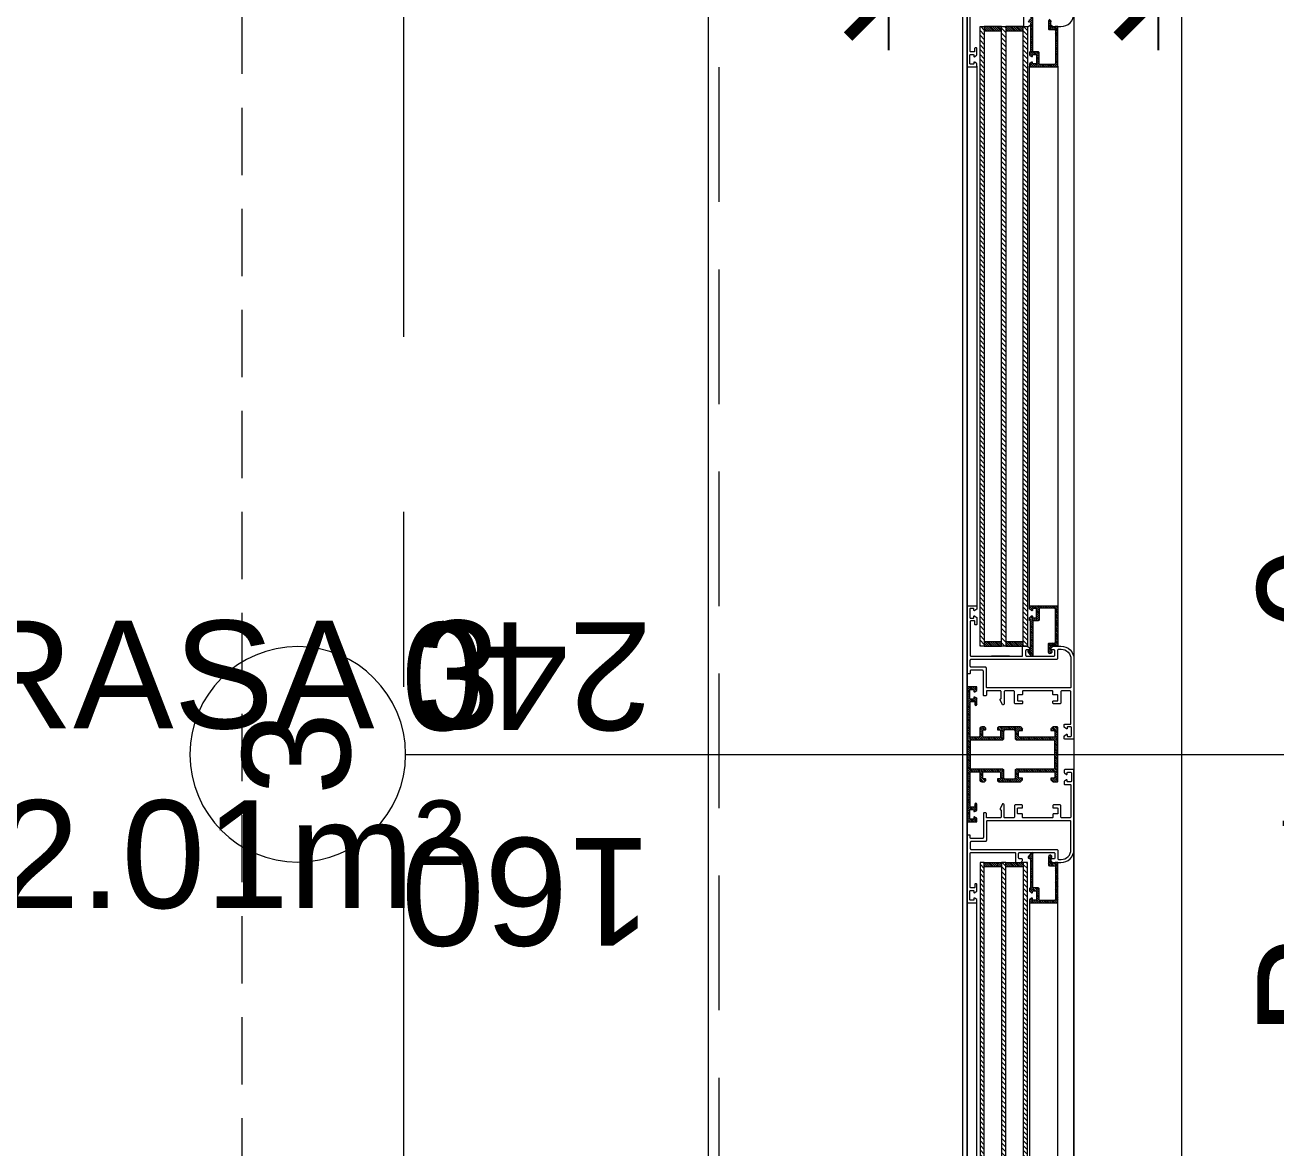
# Model space of a CAD drawing. Header units: centimetres. Extents: x 99002 to 104403, y -55119 to -48358.
# Drawn here: x 99824.2 to 99940.3, y -50868.9 to -50764.7 of the extents above; entities that cross this region are included whole.
import ezdxf

# ---------------------------------------------------------------- set-up
doc = ezdxf.new("R2010")
doc.units = ezdxf.units.CM
doc.header["$LTSCALE"] = 50
doc.header["$MEASUREMENT"] = 0
doc.linetypes.add('AXES', pattern=[2, 1.25, -0.25, 0.25, -0.25])
doc.linetypes.add('CACHE', pattern=[0.375, 0.25, -0.125])
doc.layers.get('0').update_dxf_attribs({"color": 8})
doc.layers.add('AXES', color=10, linetype='AXES')
doc.layers.add('COTE 50ème', color=1, linetype='Continuous')
for name, color, linetype, lineweight in [('BETON CACHE', 4, 'CACHE', 5), ('MACONNERIE COUPE', 7, 'Continuous', 30), ('WINDOWS', 21, 'Continuous', 5)]:
    doc.layers.add(name, color=color, linetype=linetype, lineweight=lineweight)
doc.layers.add('DEMOL', color=7, linetype='Continuous', lineweight=60, true_color=0xb38600)
doc.styles.add('GENERATED_STYLE_1', font='arial.ttf')
doc.styles.add('RS_TEXT_1.50', font='arial.ttf', dxfattribs={"height": 12.5})
doc.styles.add('RS_TXT_50', font='arial.ttf', dxfattribs={"height": 12.5})
doc.dimstyles.new('RS_50CM_LINEAIRE', dxfattribs={"dimscale": 5, "dimtxt": 12.5, "dimasz": 1.5, "dimexe": 1, "dimexo": 2.5, "dimgap": 1, "dimtad": 1, "dimdec": 1, "dimrnd": 0.5, "dimdsep": 46, "dimtxsty": 'RS_TXT_50', "dimblk1": 'ARCHTICK', "dimblk2": 'ARCHTICK', "dimsah": 1, "dimcen": 2.5, "dimdle": 1, "dimclrt": 4, "dimadec": 0, "dimazin": 2, "dimtfac": 1, "dimtdec": 1, "dimtix": 1, "dimtmove": 2, "dimatfit": 3, "dimfxl": 1, "dimtolj": 1, "dimtzin": 0, "dimarcsym": 0})
pattern_1 = [(135, (-46708.70849, -43842.58123), (-0.08838834765, -0.08838834765), [])]
pattern_2 = [(135, (-46708.9128, -43842.58123), (-0.2209708691, -0.2209708691), [])]

# ---------------------------------------------------------------- blocks, each defined once
blk = doc.blocks.new('DRITARE POS 3')
at = {"layer": 'WINDOWS'}
h = blk.add_hatch(dxfattribs=at)
h.set_pattern_fill('ANSI31', color=140, scale=2.5, angle=450)
h.set_pattern_definition(pattern_2)
h.paths.add_polyline_path([(-8.71, -70.07), (-8.71, -12.58), (-8.31, -12.58), (-8.31, -70.07)])
h.paths.add_polyline_path([(-6.71, -70.07), (-6.71, -12.58), (-6.31, -12.58), (-6.31, -70.07)])
h.paths.add_polyline_path([(-4.71, -70.07), (-4.71, -12.58), (-4.31, -12.58), (-4.31, -70.07)])
at = {"layer": 'WINDOWS', "transparency": 33554559}
h = blk.add_hatch(dxfattribs=at)
h.set_pattern_fill('ANSI31', color=140, angle=450)
h.set_pattern_definition([(135, (-46708.90849, -43825.58123), (-0.08838834765, -0.08838834765), [])])
h.paths.add_polyline_path([(-6.71, -12.58), (-8.31, -12.58), (-8.31, -12.98), (-6.71, -12.98)])
h.paths.add_polyline_path([(-4.71, -12.58), (-6.31, -12.58), (-6.31, -12.98), (-4.71, -12.98)])
h.paths.add_polyline_path([(-6.71, -69.67), (-8.31, -69.67), (-8.31, -70.07), (-6.71, -70.07)])
h.paths.add_polyline_path([(-4.71, -69.67), (-6.31, -69.67), (-6.31, -70.07), (-4.71, -70.07)])
h = blk.add_hatch(dxfattribs=at)
h.set_pattern_fill('ANSI31', color=256, angle=450)
h.set_pattern_definition([(135, (-46708.71279, -43842.46996), (-0.08838834765, -0.08838834765), [])])
h.paths.add_polyline_path([(-1.74, -12.58), (-1.74, -12.64), (-2.09, -12.64, -0.414214), (-2.15, -12.58), (-2.15, -12.21, -0.247394), (-2.13, -12.16, 1.657435), (-2.37, -12.03), (-2.37, -12.77, 0.414214), (-2.28, -12.86), (-1.81, -12.86, -0.414214), (-1.72, -12.95), (-1.72, -16, -0.414214), (-1.81, -16.09), (-3.16, -16.09, -0.414214), (-3.22, -16.03), (-3.22, -15.03, 0.414214), (-3.31, -14.93), (-3.76, -14.93, -0.414214), (-3.82, -14.88), (-3.82, -11.74, 0.737396), (-3.99, -11.69), (-4.23, -12.04, 0.603122), (-4.15, -12.19), (-4.08, -12.19, -0.414214), (-4.02, -12.25), (-4.02, -14.93), (-4.06, -14.93, 0.414214), (-4.12, -14.99), (-4.12, -15.19, 0.250765), (-4.09, -15.24), (-3.92, -15.37, 0.599022), (-3.84, -15.33), (-3.84, -15.25, -0.414214), (-3.78, -15.19), (-3.52, -15.19, -0.414214), (-3.46, -15.25), (-3.46, -16, -0.414214), (-3.52, -16.05), (-3.78, -16.05, -0.414214), (-3.84, -16), (-3.84, -15.92, 0.599022), (-3.92, -15.88), (-4.09, -16.01, 0.250765), (-4.12, -16.05), (-4.12, -16.26, 0.414214), (-4.06, -16.31), (-1.55, -16.31, 0.414214), (-1.5, -16.26), (-1.5, -12.64), (-1.5, -12.58)])
h = blk.add_hatch(dxfattribs=at)
h.set_pattern_fill('ANSI31', color=256, angle=450)
h.set_pattern_definition(pattern_1)
h.paths.add_polyline_path([(-1.49, -66.39, 0.414214), (-1.55, -66.33), (-4.06, -66.33, 0.414214), (-4.11, -66.39), (-4.11, -66.59, 0.250765), (-4.09, -66.64), (-3.92, -66.77, 0.599022), (-3.83, -66.72), (-3.83, -66.65, -0.414214), (-3.78, -66.59), (-3.51, -66.59, -0.414214), (-3.46, -66.65), (-3.46, -67.39, -0.414214), (-3.51, -67.45), (-3.78, -67.45, -0.414214), (-3.83, -67.39), (-3.83, -67.32, 0.599022), (-3.92, -67.27), (-4.09, -67.4, 0.250765), (-4.11, -67.45), (-4.11, -67.66, 0.414214), (-4.06, -67.71), (-4.02, -67.71), (-4.02, -70.4, -0.414214), (-4.07, -70.46), (-4.15, -70.46, 0.603122), (-4.23, -70.6), (-3.98, -70.96, 0.737396), (-3.81, -70.9), (-3.81, -67.77, -0.414214), (-3.76, -67.71), (-3.31, -67.71, 0.414214), (-3.22, -67.62), (-3.22, -66.61, -0.414214), (-3.16, -66.55), (-1.81, -66.55, -0.414214), (-1.72, -66.65), (-1.72, -69.69, -0.414214), (-1.81, -69.78), (-2.28, -69.78, 0.414214), (-2.37, -69.88), (-2.37, -70.61, 1.657435), (-2.12, -70.48, -0.247394), (-2.15, -70.44), (-2.15, -70.06, -0.414214), (-2.09, -70.01), (-1.74, -70.01), (-1.74, -70.06), (-1.49, -70.06), (-1.49, -70.01)])
at = {"layer": 'WINDOWS'}
h = blk.add_hatch(dxfattribs=at)
h.set_pattern_fill('ANSI31', color=256, angle=450)
h.set_pattern_definition(pattern_1)
h.paths.add_polyline_path([(-9.61, -75.28, -0.414214), (-9.56, -75.22), (-9.26, -75.22, -0.414214), (-9.2, -75.28), (-9.2, -75.49, 1), (-9, -75.49), (-9, -74.96, 0.250765), (-9.02, -74.91), (-9.19, -74.8, 0.599022), (-9.28, -74.85), (-9.28, -74.92, -0.414214), (-9.33, -74.98), (-9.59, -74.98, -0.414214), (-9.65, -74.92), (-9.65, -74.14, -0.414214), (-9.59, -74.08), (-9.33, -74.08, -0.414214), (-9.28, -74.14), (-9.28, -74.25, 0.599022), (-9.19, -74.3), (-9.02, -74.18, 0.250765), (-9, -74.14), (-9, -73.9, 0.414214), (-9.05, -73.84), (-9.84, -73.84, 0.414214), (-9.89, -73.9), (-9.89, -80.11), (-9.89, -86.33, 0.414214), (-9.84, -86.38), (-9.05, -86.38, 0.414214), (-9, -86.33), (-9, -86.08, 0.250765), (-9.02, -86.04), (-9.19, -85.93, 0.599022), (-9.28, -85.97), (-9.28, -86.08, -0.414214), (-9.33, -86.14), (-9.59, -86.14, -0.414214), (-9.65, -86.08), (-9.65, -85.3, -0.414214), (-9.59, -85.24), (-9.33, -85.24, -0.414214), (-9.28, -85.3), (-9.28, -85.38, 0.599022), (-9.19, -85.42), (-9.02, -85.31, 0.250765), (-9, -85.26), (-9, -84.73, 1), (-9.2, -84.73), (-9.2, -84.95, -0.414214), (-9.26, -85), (-9.56, -85, -0.414214), (-9.61, -84.95), (-9.61, -81.77, -0.414214), (-9.56, -81.72), (-8.83, -81.72, -0.414214), (-8.74, -81.81), (-8.74, -82.46, 0.414214), (-8.55, -82.65), (-8.29, -82.65, 0.198912), (-8.25, -82.63), (-8.19, -82.57, 0.198912), (-8.18, -82.53), (-8.18, -82.43, 0.414214), (-8.23, -82.37), (-8.4, -82.37, -0.414214), (-8.46, -82.31), (-8.46, -81.81, -0.414214), (-8.36, -81.72), (-6.91, -81.72, -0.414214), (-6.81, -81.81), (-6.81, -82.31, -0.414214), (-6.87, -82.37), (-7.04, -82.37, 0.414214), (-7.09, -82.43), (-7.09, -82.53, 0.198912), (-7.08, -82.57), (-7.02, -82.63, 0.198912), (-6.98, -82.65), (-4.97, -82.65, 0.198912), (-4.93, -82.63), (-4.78, -82.48, 0.198912), (-4.76, -82.44), (-4.76, -82.37, 0.414214), (-4.82, -82.31), (-5, -82.31, -0.340481), (-5.13, -82.22), (-5.13, -81.81, -0.414214), (-5.04, -81.72), (-1.87, -81.72, -0.414214), (-1.77, -81.81), (-1.77, -82.22, -0.414214), (-1.87, -82.31), (-2.09, -82.31, 0.414214), (-2.15, -82.37), (-2.15, -82.44, 0.198912), (-2.13, -82.48), (-1.98, -82.63, 0.198912), (-1.94, -82.65), (-1.55, -82.65, 0.414214), (-1.49, -82.59), (-1.49, -80.11), (-1.49, -77.63, 0.414214), (-1.55, -77.57), (-1.94, -77.57, 0.198912), (-1.98, -77.59), (-2.13, -77.74, 0.198912), (-2.15, -77.78), (-2.15, -77.85, 0.414214), (-2.09, -77.91), (-1.87, -77.91, -0.414214), (-1.77, -78), (-1.77, -78.41, -0.414214), (-1.87, -78.51), (-5.04, -78.51, -0.414214), (-5.13, -78.41), (-5.13, -78, -0.340481), (-5, -77.91), (-4.82, -77.91, 0.414214), (-4.76, -77.85), (-4.76, -77.78, 0.198912), (-4.78, -77.74), (-4.93, -77.59, 0.198912), (-4.97, -77.57), (-6.98, -77.57, 0.198912), (-7.02, -77.59), (-7.08, -77.65, 0.198912), (-7.09, -77.69), (-7.09, -77.8, 0.414214), (-7.04, -77.85), (-6.87, -77.85, -0.414214), (-6.81, -77.91), (-6.81, -78.41, -0.414214), (-6.91, -78.51), (-8.36, -78.51, -0.414214), (-8.46, -78.41), (-8.46, -77.91, -0.414214), (-8.4, -77.85), (-8.23, -77.85, 0.414214), (-8.18, -77.8), (-8.18, -77.69, 0.198912), (-8.19, -77.65), (-8.25, -77.59, 0.198912), (-8.29, -77.57), (-8.55, -77.57, 0.414214), (-8.74, -77.76), (-8.74, -78.41, -0.414214), (-8.83, -78.51), (-9.56, -78.51, -0.414214), (-9.61, -78.45)])
h.paths.add_polyline_path([(-9.56, -78.79), (-6.63, -78.79), (-6.53, -78.69), (-6.53, -77.95), (-6.44, -77.85), (-5.51, -77.85), (-5.41, -77.95), (-5.41, -78.69), (-5.32, -78.79), (-1.83, -78.79), (-1.77, -78.84), (-1.77, -80.11), (-1.77, -81.38), (-1.83, -81.44), (-5.32, -81.44), (-5.41, -81.53), (-5.41, -82.28), (-5.51, -82.37), (-6.44, -82.37), (-6.53, -82.28), (-6.53, -81.53), (-6.63, -81.44), (-9.56, -81.44), (-9.61, -81.38), (-9.61, -80.11), (-9.61, -78.84)], flags=16)
at = {"layer": 'WINDOWS', "transparency": 33554559}
h = blk.add_hatch(dxfattribs=at)
h.set_pattern_fill('ANSI31', color=256, angle=450)
h.set_pattern_definition(pattern_1)
h.paths.add_polyline_path([(-1.49, -90.21), (-1.49, -90.16), (-1.74, -90.16), (-1.74, -90.21), (-2.09, -90.21, -0.414214), (-2.15, -90.16), (-2.15, -89.79, -0.247394), (-2.12, -89.74, 1.657435), (-2.37, -89.61), (-2.37, -90.35, 0.414214), (-2.28, -90.44), (-1.81, -90.44, -0.414214), (-1.72, -90.53), (-1.72, -93.57, -0.414214), (-1.81, -93.67), (-3.16, -93.67, -0.414214), (-3.22, -93.61), (-3.22, -92.6, 0.414214), (-3.31, -92.51), (-3.76, -92.51, -0.414214), (-3.81, -92.45), (-3.81, -89.32, 0.737396), (-3.98, -89.27), (-4.23, -89.62, 0.603122), (-4.15, -89.77), (-4.07, -89.77, -0.414214), (-4.02, -89.82), (-4.02, -92.51), (-4.06, -92.51, 0.414214), (-4.11, -92.57), (-4.11, -92.77, 0.250765), (-4.09, -92.82), (-3.92, -92.95, 0.599022), (-3.83, -92.9), (-3.83, -92.83, -0.414214), (-3.78, -92.77), (-3.51, -92.77, -0.414214), (-3.46, -92.83), (-3.46, -93.57, -0.414214), (-3.51, -93.63), (-3.78, -93.63, -0.414214), (-3.83, -93.57), (-3.83, -93.5, 0.599022), (-3.92, -93.45), (-4.09, -93.58, 0.250765), (-4.11, -93.63), (-4.11, -93.84, 0.414214), (-4.06, -93.89), (-1.55, -93.89, 0.414214), (-1.49, -93.84)])
at = {"layer": 'WINDOWS'}
h = blk.add_hatch(dxfattribs=at)
h.set_pattern_fill('ANSI31', color=140, scale=2.5, angle=450)
h.set_pattern_definition(pattern_2)
h.paths.add_polyline_path([(-8.71, -90.15), (-8.71, -147.54), (-8.31, -147.54), (-8.31, -90.15)])
h.paths.add_polyline_path([(-6.71, -90.15), (-6.71, -147.54), (-6.31, -147.54), (-6.31, -90.15)])
h.paths.add_polyline_path([(-4.71, -90.15), (-4.71, -147.53), (-4.31, -147.53), (-4.31, -90.15)])
at = {"layer": 'WINDOWS', "transparency": 33554559}
h = blk.add_hatch(dxfattribs=at)
h.set_pattern_fill('ANSI31', color=140, angle=450)
h.set_pattern_definition([(135, (-46708.90849, -43859.58123), (-0.08838834765, -0.08838834765), [])])
h.paths.add_polyline_path([(-6.71, -147.54), (-8.31, -147.54), (-8.31, -147.14), (-6.71, -147.14)])
h.paths.add_polyline_path([(-4.71, -147.54), (-6.31, -147.54), (-6.31, -147.14), (-4.71, -147.14)])
h.paths.add_polyline_path([(-6.71, -90.55), (-8.31, -90.55), (-8.31, -90.15), (-6.71, -90.15)])
h.paths.add_polyline_path([(-4.71, -90.55), (-6.31, -90.55), (-6.31, -90.15), (-4.71, -90.15)])
at = {"layer": 'WINDOWS', "color": 165, "linetype": 'CACHE'}
blk.add_line((-32.9, -160.11), (-32.9, 0), dxfattribs=at)
at = {"layer": 'WINDOWS'}
for p, q in [((-0.01, -11.48), (0, -71.24)), ((-9.89, -16.28), (-9.89, -66.39)), ((-9, -16.26), (-9, -66.39)), ((-4.11, -66.39), (-4.12, -16.26)), ((-1.5, -16.26), (-1.49, -66.39)), ((-5.98, -71), (-7.66, -71)), ((-0.01, -148.63), (0, -88.98)), ((-9.89, -143.83), (-9.89, -93.83)), ((-9, -143.85), (-9, -93.83)), ((-4.11, -93.84), (-4.12, -143.85)), ((-1.5, -143.85), (-1.49, -93.84))]:
    blk.add_line(p, q, dxfattribs=at)
at = {"layer": 'WINDOWS', "color": 165}
blk.add_line((-61.99, -80.11), (34.01, -80.11), dxfattribs=at)
for points in [[(-9.9, 0), (-9.9, -160.11), (-33.9, -160.11), (-33.9, 0)], [(-10.3, -159.71), (-10.3, -0.4), (-9.9, 0), (-9.9, -160.11)], [(0, 0), (0, -160.11), (10, -160.11), (10, 0)]]:
    blk.add_lwpolyline(points, close=True, dxfattribs=at)
at = {"layer": 'WINDOWS'}
for points in [[(-9.9, -160.11), (-9.9, 0), (0, 0), (0, -160.11)], [(-1.77, -80.11), (-1.77, -78.84), (-1.83, -78.79), (-5.32, -78.79), (-5.41, -78.69), (-5.41, -77.95), (-5.51, -77.85), (-6.44, -77.85), (-6.53, -77.95), (-6.53, -78.69), (-6.63, -78.79), (-9.56, -78.79), (-9.61, -78.84), (-9.61, -80.11), (-9.61, -81.38), (-9.56, -81.44), (-6.63, -81.44), (-6.53, -81.53), (-6.53, -82.28), (-6.44, -82.37), (-5.51, -82.37), (-5.41, -82.28), (-5.41, -81.53), (-5.32, -81.44), (-1.83, -81.44), (-1.77, -81.38)]]:
    blk.add_lwpolyline(points, close=True, dxfattribs=at)
for points in [[(-9.9, -10.08), (-9.9, -16.26, 0.414214), (-9.84, -16.31), (-9.06, -16.31, 0.414214), (-9, -16.26), (-9, -16.05, 0.250765), (-9.03, -16.01), (-9.19, -15.88, 0.599022), (-9.28, -15.92), (-9.28, -16.02, -0.414214), (-9.34, -16.07), (-9.6, -16.07, -0.414214), (-9.65, -16.02), (-9.65, -15.23, -0.414214), (-9.6, -15.18), (-9.34, -15.18, -0.414214), (-9.28, -15.23), (-9.28, -15.33, 0.599022), (-9.19, -15.37), (-9.03, -15.24, 0.250765), (-9, -15.19), (-9, -14.62, 0.414214), (-9.06, -14.56), (-9.15, -14.56, 0.414214), (-9.21, -14.62), (-9.21, -14.88, -0.414214), (-9.26, -14.93), (-9.56, -14.93, -0.414214), (-9.62, -14.88), (-9.62, -11.7, -0.414214)], [(-4.68, -11.7), (-4.68, -12.53, 0.414214), (-4.62, -12.58), (-4.23, -12.58, 0.198912), (-4.19, -12.56), (-4.04, -12.41, 0.198912)], [(-2.13, -12.41), (-1.98, -12.56, 0.198912), (-1.94, -12.58), (-1.22, -12.58, 0.414214), (0, -11.37)], [(-2.37, -12.03), (-2.37, -12.77, 0.414214), (-2.28, -12.86), (-1.81, -12.86, -0.414214), (-1.72, -12.95), (-1.72, -16, -0.414214), (-1.81, -16.09), (-3.16, -16.09, -0.414214), (-3.22, -16.03), (-3.22, -15.03, 0.414214), (-3.31, -14.93), (-3.76, -14.93, -0.414214), (-3.82, -14.88), (-3.82, -11.74, 0.737396)], [(-4.02, -12.25), (-4.02, -14.93), (-4.06, -14.93, 0.414214), (-4.12, -14.99), (-4.12, -15.19, 0.250765), (-4.09, -15.24), (-3.92, -15.37, 0.599022), (-3.84, -15.33), (-3.84, -15.25, -0.414214), (-3.78, -15.19), (-3.52, -15.19, -0.414214), (-3.46, -15.25), (-3.46, -16, -0.414214), (-3.52, -16.05), (-3.78, -16.05, -0.414214), (-3.84, -16), (-3.84, -15.92, 0.599022), (-3.92, -15.88), (-4.09, -16.01, 0.250765), (-4.12, -16.05), (-4.12, -16.26, 0.414214), (-4.06, -16.31), (-1.55, -16.31, 0.414214), (-1.5, -16.26), (-1.5, -12.64), (-1.5, -12.58), (-1.74, -12.58), (-1.74, -12.64), (-2.09, -12.64, -0.414214), (-2.15, -12.58), (-2.15, -12.21, -0.247394)]]:
    blk.add_lwpolyline(points, format="xyb", dxfattribs=at)
at = {"layer": 'WINDOWS', "color": 140}
for points in [[(-8.71, -70.07), (-8.71, -12.58), (-8.31, -12.58), (-8.31, -70.07)], [(-6.71, -12.58), (-8.31, -12.58), (-8.31, -12.98), (-6.71, -12.98)], [(-6.71, -70.07), (-6.71, -12.58), (-6.31, -12.58), (-6.31, -70.07)], [(-4.71, -12.58), (-6.31, -12.58), (-6.31, -12.98), (-4.71, -12.98)], [(-4.71, -70.07), (-4.71, -12.58), (-4.31, -12.58), (-4.31, -70.07)], [(-6.71, -69.67), (-8.31, -69.67), (-8.31, -70.07), (-6.71, -70.07)], [(-4.71, -69.67), (-6.31, -69.67), (-6.31, -70.07), (-4.71, -70.07)], [(-8.71, -90.15), (-8.71, -147.54), (-8.31, -147.54), (-8.31, -90.15)], [(-6.71, -90.55), (-8.31, -90.55), (-8.31, -90.15), (-6.71, -90.15)], [(-6.71, -90.15), (-6.71, -147.54), (-6.31, -147.54), (-6.31, -90.15)], [(-4.71, -90.55), (-6.31, -90.55), (-6.31, -90.15), (-4.71, -90.15)], [(-4.71, -90.15), (-4.71, -147.53), (-4.31, -147.53), (-4.31, -90.15)]]:
    blk.add_lwpolyline(points, close=True, dxfattribs=at)
at = {"layer": 'WINDOWS'}
for points in [[(0, -78.64, -0.414214), (-0.06, -78.69), (-0.84, -78.69, -0.414214), (-0.9, -78.64), (-0.9, -78.43, -0.250765), (-0.87, -78.38), (-0.7, -78.25, -0.599022), (-0.62, -78.3), (-0.62, -78.39, 0.414214), (-0.56, -78.45), (-0.3, -78.45, 0.414214), (-0.24, -78.39), (-0.24, -77.61, 0.414214), (-0.3, -77.55), (-0.56, -77.55, 0.414214), (-0.62, -77.61), (-0.62, -77.7, -0.599022), (-0.7, -77.75), (-0.87, -77.62, -0.250765), (-0.9, -77.57), (-0.9, -77.37, -0.414214), (-0.84, -77.31), (-0.34, -77.31, 0.414214), (-0.28, -77.26), (-0.28, -74.31, 0.414214), (-0.37, -74.21), (-1.12, -74.21, 0.414214), (-1.21, -74.31), (-1.21, -75.33, -0.414214), (-1.31, -75.43), (-1.87, -75.43, -0.414214), (-1.96, -75.33), (-1.96, -75.2, -0.414214), (-1.9, -75.15), (-1.55, -75.15, 0.414214), (-1.49, -75.09), (-1.49, -74.64, 0.414214), (-1.55, -74.59), (-1.9, -74.59, -0.414214), (-1.96, -74.53), (-1.96, -74.27, 0.414214), (-2.02, -74.21), (-4.7, -74.21, 0.414214), (-4.76, -74.27), (-4.76, -74.53, -0.414214), (-4.82, -74.59), (-5.17, -74.59, 0.414214), (-5.23, -74.64), (-5.23, -75.09, 0.414214), (-5.17, -75.15), (-4.82, -75.15, -0.414214), (-4.76, -75.2), (-4.76, -75.33, -0.414214), (-4.85, -75.43), (-5.41, -75.43, -0.414214), (-5.51, -75.33), (-5.51, -74.31, 0.414214), (-5.6, -74.21), (-6.38, -74.21, 0.414214), (-6.48, -74.31), (-6.48, -75.43, -0.809546), (-6.66, -75.46), (-6.85, -75.04, -0.543142), (-6.79, -74.96, 0.414214), (-6.74, -74.9), (-6.74, -74.31, 0.414214), (-6.83, -74.21), (-8.06, -74.21, 0.414214), (-8.12, -74.27), (-8.12, -74.62, -0.414214), (-8.18, -74.68), (-8.34, -74.68, -0.414214), (-8.4, -74.62), (-8.4, -72.4, 0.414214), (-8.49, -72.31), (-9.56, -72.31, 0.414214), (-9.61, -72.36), (-9.61, -72.57, -0.414214), (-9.67, -72.63), (-9.84, -72.63, -0.414214), (-9.89, -72.57), (-9.89, -66.39, -0.414214), (-9.84, -66.34), (-9.05, -66.34, -0.414214), (-9, -66.39), (-9, -66.6, -0.250765), (-9.02, -66.64), (-9.19, -66.77, -0.599022), (-9.28, -66.73), (-9.28, -66.63, 0.414214), (-9.33, -66.58), (-9.59, -66.58, 0.414214), (-9.65, -66.63), (-9.65, -67.42, 0.414214), (-9.59, -67.47), (-9.33, -67.47, 0.414214), (-9.28, -67.42), (-9.28, -67.32, -0.599022), (-9.19, -67.28), (-9.02, -67.41, -0.250765), (-9, -67.46), (-9, -68.03, -0.414214), (-9.05, -68.09), (-9.15, -68.09, -0.414214), (-9.2, -68.03), (-9.2, -67.77, 0.414214), (-9.26, -67.72), (-9.56, -67.72, 0.414214), (-9.61, -67.77), (-9.61, -70.95, 0.414214), (-9.56, -71), (-4.82, -71, 0.414214), (-4.76, -70.95), (-4.76, -70.12, -0.414214), (-4.71, -70.07), (-4.32, -70.07, -0.198912), (-4.28, -70.09), (-4.13, -70.24, -0.198912), (-4.11, -70.28), (-4.11, -70.35, -0.414214), (-4.17, -70.4), (-4.39, -70.4, 0.414214), (-4.48, -70.5), (-4.48, -70.91, 0.414214), (-4.39, -71), (-1.87, -71, 0.414214), (-1.77, -70.91), (-1.77, -70.5, 0.414214), (-1.87, -70.4), (-2.09, -70.4, -0.414214), (-2.15, -70.35), (-2.15, -70.28, -0.198912), (-2.13, -70.24), (-1.98, -70.09, -0.198912), (-1.94, -70.07), (-1.21, -70.07, -0.414214), (0, -71.28)], [(-1.74, -70.01), (-2.09, -70.01, 0.414214), (-2.15, -70.06), (-2.15, -70.44, 0.247394), (-2.12, -70.48, -1.657435), (-2.37, -70.61), (-2.37, -69.88, -0.414214), (-2.28, -69.78), (-1.81, -69.78, 0.414214), (-1.72, -69.69), (-1.72, -66.65, 0.414214), (-1.81, -66.55), (-3.16, -66.55, 0.414214), (-3.22, -66.61), (-3.22, -67.62, -0.414214), (-3.31, -67.71), (-3.76, -67.71, 0.414214), (-3.81, -67.77), (-3.81, -70.9, -0.737396), (-3.98, -70.96), (-4.23, -70.6, -0.603122), (-4.15, -70.46), (-4.07, -70.46, 0.414214), (-4.02, -70.4), (-4.02, -67.71), (-4.06, -67.71, -0.414214), (-4.11, -67.66), (-4.11, -67.45, -0.250765), (-4.09, -67.4), (-3.92, -67.27, -0.599022), (-3.83, -67.32), (-3.83, -67.39, 0.414214), (-3.78, -67.45), (-3.51, -67.45, 0.414214), (-3.46, -67.39), (-3.46, -66.65, 0.414214), (-3.51, -66.59), (-3.78, -66.59, 0.414214), (-3.83, -66.65), (-3.83, -66.72, -0.599022), (-3.92, -66.77), (-4.09, -66.64, -0.250765), (-4.11, -66.59), (-4.11, -66.39, -0.414214), (-4.06, -66.33), (-1.55, -66.33, -0.414214), (-1.49, -66.39), (-1.49, -70.01), (-1.49, -70.06), (-1.74, -70.06)], [(-1.49, -70.44, -0.414214), (-1.4, -70.35), (-1.18, -70.35), (-1.18, -70.35, -0.414214), (-0.28, -71.28), (-0.28, -73.88, -0.414214), (-0.34, -73.93), (-8.06, -73.93, -0.414214), (-8.12, -73.88), (-8.12, -72.12, 0.414214), (-8.21, -72.03), (-9.52, -72.03, -0.414214), (-9.61, -71.94), (-9.61, -71.38, -0.414214), (-9.52, -71.28), (-1.59, -71.28, 0.414214), (-1.49, -71.19)], [(-1.49, -80.11), (-1.49, -77.63, 0.414214), (-1.55, -77.57), (-1.94, -77.57, 0.198912), (-1.98, -77.59), (-2.13, -77.74, 0.198912), (-2.15, -77.78), (-2.15, -77.85, 0.414214), (-2.09, -77.91), (-1.87, -77.91, -0.414214), (-1.77, -78), (-1.77, -78.41, -0.414214), (-1.87, -78.51), (-5.04, -78.51, -0.414214), (-5.13, -78.41), (-5.13, -78, -0.340481), (-5, -77.91), (-4.82, -77.91, 0.414214), (-4.76, -77.85), (-4.76, -77.78, 0.198912), (-4.78, -77.74), (-4.93, -77.59, 0.198912), (-4.97, -77.57), (-6.98, -77.57, 0.198912), (-7.02, -77.59), (-7.08, -77.65, 0.198912), (-7.09, -77.69), (-7.09, -77.8, 0.414214), (-7.04, -77.85), (-6.87, -77.85, -0.414214), (-6.81, -77.91), (-6.81, -78.41, -0.414214), (-6.91, -78.51), (-8.36, -78.51, -0.414214), (-8.46, -78.41), (-8.46, -77.91, -0.414214), (-8.4, -77.85), (-8.23, -77.85, 0.414214), (-8.18, -77.8), (-8.18, -77.69, 0.198912), (-8.19, -77.65), (-8.25, -77.59, 0.198912), (-8.29, -77.57), (-8.55, -77.57, 0.414214), (-8.74, -77.76), (-8.74, -78.41, -0.414214), (-8.83, -78.51), (-9.56, -78.51, -0.414214), (-9.61, -78.45), (-9.61, -75.28, -0.414214), (-9.56, -75.22), (-9.26, -75.22, -0.414214), (-9.2, -75.28), (-9.2, -75.49, 1), (-9, -75.49), (-9, -74.96, 0.250765), (-9.02, -74.91), (-9.19, -74.8, 0.599022), (-9.28, -74.85), (-9.28, -74.92, -0.414214), (-9.33, -74.98), (-9.59, -74.98, -0.414214), (-9.65, -74.92), (-9.65, -74.14, -0.414214), (-9.59, -74.08), (-9.33, -74.08, -0.414214), (-9.28, -74.14), (-9.28, -74.25, 0.599022), (-9.19, -74.3), (-9.02, -74.18, 0.250765), (-9, -74.14), (-9, -73.9, 0.414214), (-9.05, -73.84), (-9.84, -73.84, 0.414214), (-9.89, -73.9), (-9.89, -80.11), (-9.89, -86.33, 0.414214), (-9.84, -86.38), (-9.05, -86.38, 0.414214), (-9, -86.33), (-9, -86.08, 0.250765), (-9.02, -86.04), (-9.19, -85.93, 0.599022), (-9.28, -85.97), (-9.28, -86.08, -0.414214), (-9.33, -86.14), (-9.59, -86.14, -0.414214), (-9.65, -86.08), (-9.65, -85.3, -0.414214), (-9.59, -85.24), (-9.33, -85.24, -0.414214), (-9.28, -85.3), (-9.28, -85.38, 0.599022), (-9.19, -85.42), (-9.02, -85.31, 0.250765), (-9, -85.26), (-9, -84.73, 1), (-9.2, -84.73), (-9.2, -84.95, -0.414214), (-9.26, -85), (-9.56, -85, -0.414214), (-9.61, -84.95), (-9.61, -81.77, -0.414214), (-9.56, -81.72), (-8.83, -81.72, -0.414214), (-8.74, -81.81), (-8.74, -82.46, 0.414214), (-8.55, -82.65), (-8.29, -82.65, 0.198912), (-8.25, -82.63), (-8.19, -82.57, 0.198912), (-8.18, -82.53), (-8.18, -82.43, 0.414214), (-8.23, -82.37), (-8.4, -82.37, -0.414214), (-8.46, -82.31), (-8.46, -81.81, -0.414214), (-8.36, -81.72), (-6.91, -81.72, -0.414214), (-6.81, -81.81), (-6.81, -82.31, -0.414214), (-6.87, -82.37), (-7.04, -82.37, 0.414214), (-7.09, -82.43), (-7.09, -82.53, 0.198912), (-7.08, -82.57), (-7.02, -82.63, 0.198912), (-6.98, -82.65), (-4.97, -82.65, 0.198912), (-4.93, -82.63), (-4.78, -82.48, 0.198912), (-4.76, -82.44), (-4.76, -82.37, 0.414214), (-4.82, -82.31), (-5, -82.31, -0.340481), (-5.13, -82.22), (-5.13, -81.81, -0.414214), (-5.04, -81.72), (-1.87, -81.72, -0.414214), (-1.77, -81.81), (-1.77, -82.22, -0.414214), (-1.87, -82.31), (-2.09, -82.31, 0.414214), (-2.15, -82.37), (-2.15, -82.44, 0.198912), (-2.13, -82.48), (-1.98, -82.63, 0.198912), (-1.94, -82.65), (-1.55, -82.65, 0.414214), (-1.49, -82.59)], [(0, -81.59, 0.414214), (-0.06, -81.53), (-0.84, -81.53, 0.414214), (-0.9, -81.59), (-0.9, -81.79, 0.250765), (-0.87, -81.84), (-0.7, -81.97, 0.599022), (-0.62, -81.92), (-0.62, -81.83, -0.414214), (-0.56, -81.77), (-0.3, -81.77, -0.414214), (-0.24, -81.83), (-0.24, -82.61, -0.414214), (-0.3, -82.67), (-0.56, -82.67, -0.414214), (-0.62, -82.61), (-0.62, -82.52, 0.599022), (-0.7, -82.47), (-0.87, -82.6, 0.250765), (-0.9, -82.65), (-0.9, -82.86, 0.414214), (-0.84, -82.91), (-0.34, -82.91, -0.414214), (-0.28, -82.97), (-0.28, -85.92, -0.414214), (-0.37, -86.01), (-1.12, -86.01, -0.414214), (-1.21, -85.92), (-1.21, -84.89, 0.414214), (-1.31, -84.8), (-1.87, -84.8, 0.414214), (-1.96, -84.89), (-1.96, -85.02, 0.414214), (-1.9, -85.08), (-1.55, -85.08, -0.414214), (-1.49, -85.13), (-1.49, -85.58, -0.414214), (-1.55, -85.64), (-1.9, -85.64, 0.414214), (-1.96, -85.69), (-1.96, -85.95, -0.414214), (-2.02, -86.01), (-4.7, -86.01, -0.414214), (-4.76, -85.95), (-4.76, -85.69, 0.414214), (-4.82, -85.64), (-5.17, -85.64, -0.414214), (-5.23, -85.58), (-5.23, -85.13, -0.414214), (-5.17, -85.08), (-4.82, -85.08, 0.414214), (-4.76, -85.02), (-4.76, -84.89, 0.414214), (-4.85, -84.8), (-5.41, -84.8, 0.414214), (-5.51, -84.89), (-5.51, -85.92, -0.414214), (-5.6, -86.01), (-6.38, -86.01, -0.414214), (-6.48, -85.92), (-6.48, -84.8, 0.809546), (-6.66, -84.76), (-6.85, -85.18, 0.543142), (-6.79, -85.26, -0.414214), (-6.74, -85.32), (-6.74, -85.92, -0.414214), (-6.83, -86.01), (-8.06, -86.01, -0.414214), (-8.12, -85.95), (-8.12, -85.6, 0.414214), (-8.18, -85.54), (-8.34, -85.54, 0.414214), (-8.4, -85.6), (-8.4, -87.82, -0.414214), (-8.49, -87.91), (-9.56, -87.91, -0.414214), (-9.61, -87.86), (-9.61, -87.65, 0.414214), (-9.67, -87.6), (-9.84, -87.6, 0.414214), (-9.89, -87.65), (-9.89, -93.83, 0.414214), (-9.84, -93.89), (-9.05, -93.89, 0.414214), (-9, -93.83), (-9, -93.63, 0.250765), (-9.02, -93.58), (-9.19, -93.45, 0.599022), (-9.28, -93.5), (-9.28, -93.59, -0.414214), (-9.33, -93.64), (-9.59, -93.64, -0.414214), (-9.65, -93.59), (-9.65, -92.8, -0.414214), (-9.59, -92.75), (-9.33, -92.75, -0.414214), (-9.28, -92.8), (-9.28, -92.9, 0.599022), (-9.19, -92.94), (-9.02, -92.81, 0.250765), (-9, -92.77), (-9, -92.19, 0.414214), (-9.05, -92.13), (-9.15, -92.13, 0.414214), (-9.2, -92.19), (-9.2, -92.45, -0.414214), (-9.26, -92.51), (-9.56, -92.51, -0.414214), (-9.61, -92.45), (-9.61, -89.28, -0.414214), (-9.56, -89.22), (-5.47, -89.22, -0.414214), (-5.41, -89.28), (-5.41, -90.1, 0.414214), (-5.36, -90.15), (-4.97, -90.15, 0.198912), (-4.93, -90.14), (-4.78, -89.98, 0.198912), (-4.76, -89.94), (-4.76, -89.87, 0.414214), (-4.82, -89.82), (-5.04, -89.82, -0.414214), (-5.13, -89.72), (-5.13, -89.31, -0.414214), (-5.04, -89.22), (-1.87, -89.22, -0.414214), (-1.77, -89.31), (-1.77, -89.72, -0.414214), (-1.87, -89.82), (-2.09, -89.82, 0.414214), (-2.15, -89.87), (-2.15, -89.94, 0.198912), (-2.13, -89.98), (-1.98, -90.14, 0.198912), (-1.94, -90.15), (-1.21, -90.15, 0.414214), (0, -88.94)], [(-1.49, -89.78, 0.414214), (-1.4, -89.87), (-1.18, -89.87), (-1.18, -89.87, 0.414214), (-0.28, -88.94), (-0.28, -86.35, 0.414214), (-0.34, -86.29), (-8.06, -86.29, 0.414214), (-8.12, -86.35), (-8.12, -88.1, -0.414214), (-8.21, -88.19), (-9.52, -88.19, 0.414214), (-9.61, -88.29), (-9.61, -88.85, 0.414214), (-9.52, -88.94), (-1.59, -88.94, -0.414214), (-1.49, -89.03)], [(-1.74, -90.21), (-2.09, -90.21, -0.414214), (-2.15, -90.16), (-2.15, -89.79, -0.247394), (-2.12, -89.74, 1.657435), (-2.37, -89.61), (-2.37, -90.35, 0.414214), (-2.28, -90.44), (-1.81, -90.44, -0.414214), (-1.72, -90.53), (-1.72, -93.57, -0.414214), (-1.81, -93.67), (-3.16, -93.67, -0.414214), (-3.22, -93.61), (-3.22, -92.6, 0.414214), (-3.31, -92.51), (-3.76, -92.51, -0.414214), (-3.81, -92.45), (-3.81, -89.32, 0.737396), (-3.98, -89.27), (-4.23, -89.62, 0.603122), (-4.15, -89.77), (-4.07, -89.77, -0.414214), (-4.02, -89.82), (-4.02, -92.51), (-4.06, -92.51, 0.414214), (-4.11, -92.57), (-4.11, -92.77, 0.250765), (-4.09, -92.82), (-3.92, -92.95, 0.599022), (-3.83, -92.9), (-3.83, -92.83, -0.414214), (-3.78, -92.77), (-3.51, -92.77, -0.414214), (-3.46, -92.83), (-3.46, -93.57, -0.414214), (-3.51, -93.63), (-3.78, -93.63, -0.414214), (-3.83, -93.57), (-3.83, -93.5, 0.599022), (-3.92, -93.45), (-4.09, -93.58, 0.250765), (-4.11, -93.63), (-4.11, -93.84, 0.414214), (-4.06, -93.89), (-1.55, -93.89, 0.414214), (-1.49, -93.84), (-1.49, -90.21), (-1.49, -90.16), (-1.74, -90.16)]]:
    blk.add_lwpolyline(points, format="xyb", close=True, dxfattribs=at)
at = {"layer": 'WINDOWS', "color": 165}
blk.add_lwpolyline([(-71.99, -70.11, 1), (-71.99, -90.11, 1)], format="xyb", close=True, dxfattribs=at)
at = {"layer": 'WINDOWS', "color": 165, "char_height": 10, "attachment_point": 7, "style": 'GENERATED_STYLE_1'}
for s, insert, rotation in [('\\A1;\\pt0;P{\\H0.6x;neto}= 0', (27.15, -106.27), 90), ('\\A1;\\pt0;240{\\H0.66x;\\S^  ;}', (-39.11, -64.94), 180), ('\\A1;\\pt0;3', (-66.99, -83.92), 90), ('\\A1;\\pt0;160{\\H0.66x;\\S^  ;}', (-39.11, -84.94), 180)]:
    blk.add_mtext(s, dxfattribs=dict(at, insert=insert, rotation=rotation))
blk = doc.blocks.new('A$Cb79da119')
at = {"layer": 'AXES', "lineweight": 5, "ltscale": 1.3}
blk.add_line((-1265, 1580), (-1265, -1500), dxfattribs=at)
blk = doc.blocks.new('_ArchTick')
at = {"color": 0, "linetype": 'ByBlock', "const_width": 0.15}
blk.add_lwpolyline([(-0.5, -0.5), (0.5, 0.5)], dxfattribs=at)
blk = doc.blocks.new('*D954')
at = {"layer": 'COTE 50ème', "color": 0, "lineweight": -2, "ltscale": 0.5, "transparency": 16777216}
for p, q in [((99794.34, -50727.71), (99794.34, -50767.01)), ((99904.34, -50737.31), (99904.34, -50767.01)), ((99789.34, -50762.01), (99909.34, -50762.01))]:
    blk.add_line(p, q, dxfattribs=at)
at = {"layer": 'Defpoints', "color": 0, "ltscale": 0.5, "transparency": 16777216}
for p in [(99794.34, -50715.21), (99904.34, -50724.81), (99904.34, -50762.01)]:
    blk.add_point(p, dxfattribs=at)
at = {"layer": 'COTE 50ème', "color": 0, "lineweight": -2, "ltscale": 0.5, "transparency": 16777216, "xscale": 7.5, "yscale": 7.5, "zscale": 7.5, "rotation": 180}
blk.add_blockref('_ArchTick', (99794.34, -50762.01), dxfattribs=at)
at = {"layer": 'COTE 50ème', "color": 0, "lineweight": -2, "ltscale": 0.5, "transparency": 16777216, "xscale": 7.5, "yscale": 7.5, "zscale": 7.5}
blk.add_blockref('_ArchTick', (99904.34, -50762.01), dxfattribs=at)
at = {"layer": 'COTE 50ème', "color": 4, "ltscale": 0.5, "transparency": 16777216, "insert": (99849.34, -50750.63), "char_height": 12.5, "attachment_point": 5, "style": 'RS_TXT_50'}
blk.add_mtext('\\A1;110', dxfattribs=at)
blk = doc.blocks.new('*D955')
at = {"layer": 'COTE 50ème', "color": 0, "lineweight": -2, "ltscale": 0.5, "transparency": 16777216}
for p, q in [((99904.34, -50737.31), (99904.34, -50767.01)), ((99929.34, -50751.98), (99929.34, -50767.01)), ((99904.34, -50762.01), (99896.84, -50762.01)), ((99904.34, -50762.01), (99929.34, -50762.01)), ((99929.34, -50762.01), (99936.84, -50762.01))]:
    blk.add_line(p, q, dxfattribs=at)
at = {"layer": 'Defpoints', "color": 0, "ltscale": 0.5, "transparency": 16777216}
for p in [(99904.34, -50724.81), (99929.34, -50739.48), (99929.34, -50762.01)]:
    blk.add_point(p, dxfattribs=at)
at = {"layer": 'COTE 50ème', "color": 0, "lineweight": -2, "ltscale": 0.5, "transparency": 16777216, "xscale": 7.5, "yscale": 7.5, "zscale": 7.5}
blk.add_blockref('_ArchTick', (99904.34, -50762.01), dxfattribs=at)
at = {"layer": 'COTE 50ème', "color": 0, "lineweight": -2, "ltscale": 0.5, "transparency": 16777216, "xscale": 7.5, "yscale": 7.5, "zscale": 7.5, "rotation": 180}
blk.add_blockref('_ArchTick', (99929.34, -50762.01), dxfattribs=at)
at = {"layer": 'COTE 50ème', "color": 4, "ltscale": 0.5, "transparency": 16777216, "insert": (99916.84, -50750.63), "char_height": 12.5, "attachment_point": 5, "style": 'RS_TXT_50'}
blk.add_mtext('\\A1;25', dxfattribs=at)
blk = doc.blocks.new('*D956')
at = {"layer": 'COTE 50ème', "color": 0, "lineweight": -2, "ltscale": 0.5, "transparency": 16777216}
for p, q in [((99929.34, -50751.98), (99929.34, -50767.01)), ((100629.34, -50757.35), (100629.34, -50767.01)), ((99924.34, -50762.01), (100634.34, -50762.01))]:
    blk.add_line(p, q, dxfattribs=at)
at = {"layer": 'Defpoints', "color": 0, "ltscale": 0.5, "transparency": 16777216}
for p in [(99929.34, -50739.48), (100629.34, -50744.85), (100629.34, -50762.01)]:
    blk.add_point(p, dxfattribs=at)
at = {"layer": 'COTE 50ème', "color": 0, "lineweight": -2, "ltscale": 0.5, "transparency": 16777216, "xscale": 7.5, "yscale": 7.5, "zscale": 7.5, "rotation": 180}
blk.add_blockref('_ArchTick', (99929.34, -50762.01), dxfattribs=at)
at = {"layer": 'COTE 50ème', "color": 0, "lineweight": -2, "ltscale": 0.5, "transparency": 16777216, "xscale": 7.5, "yscale": 7.5, "zscale": 7.5}
blk.add_blockref('_ArchTick', (100629.34, -50762.01), dxfattribs=at)
at = {"layer": 'COTE 50ème', "color": 4, "ltscale": 0.5, "transparency": 16777216, "insert": (100279.34, -50750.63), "char_height": 12.5, "attachment_point": 5, "style": 'RS_TXT_50'}
blk.add_mtext('\\A1;700', dxfattribs=at)
blk = doc.blocks.new('*D1038')
at = {"layer": 'COTE 50ème', "color": 0, "lineweight": -2, "ltscale": 0.5, "transparency": 16777216}
for p, q in [((99968.19, -50962.36), (99968.19, -50352.36)), ((99925.68, -50357.36), (99973.19, -50357.36)), ((99966.84, -50957.36), (99973.19, -50957.36))]:
    blk.add_line(p, q, dxfattribs=at)
at = {"layer": 'Defpoints', "color": 0, "ltscale": 0.5, "transparency": 16777216}
for p in [(99913.18, -50357.36), (99968.19, -50357.36), (99954.34, -50957.36)]:
    blk.add_point(p, dxfattribs=at)
at = {"layer": 'COTE 50ème', "color": 0, "lineweight": -2, "ltscale": 0.5, "transparency": 16777216, "xscale": 7.5, "yscale": 7.5, "zscale": 7.5}
for p, rotation in [((99968.19, -50357.36), 90), ((99968.19, -50957.36), 270)]:
    blk.add_blockref('_ArchTick', p, dxfattribs=dict(at, rotation=rotation))
at = {"layer": 'COTE 50ème', "color": 4, "ltscale": 0.5, "transparency": 16777216, "insert": (99956.81, -50657.36), "char_height": 12.5, "attachment_point": 5, "rotation": 90, "style": 'RS_TXT_50'}
blk.add_mtext('\\A1;600', dxfattribs=at)
blk = doc.blocks.new('*D1064')
at = {"layer": 'COTE 50ème', "color": 0, "lineweight": -2, "ltscale": 0.5, "transparency": 16777216}
for p, q in [((99642.26, -50747.65), (99642.26, -50917.36)), ((99893.38, -50752.65), (99637.26, -50752.65)), ((99894.96, -50912.36), (99637.26, -50912.36))]:
    blk.add_line(p, q, dxfattribs=at)
at = {"layer": 'Defpoints', "color": 0, "ltscale": 0.5, "transparency": 16777216}
for p in [(99905.88, -50752.65), (99642.26, -50912.36), (99907.46, -50912.36)]:
    blk.add_point(p, dxfattribs=at)
at = {"layer": 'COTE 50ème', "color": 0, "lineweight": -2, "ltscale": 0.5, "transparency": 16777216, "xscale": 7.5, "yscale": 7.5, "zscale": 7.5}
for p, rotation in [((99642.26, -50752.65), 90), ((99642.26, -50912.36), 270)]:
    blk.add_blockref('_ArchTick', p, dxfattribs=dict(at, rotation=rotation))
at = {"layer": 'COTE 50ème', "color": 4, "ltscale": 0.5, "transparency": 16777216, "insert": (99630.87, -50832.51), "char_height": 12.5, "attachment_point": 5, "rotation": 90, "style": 'RS_TXT_50'}
blk.add_mtext('\\A1;159.5', dxfattribs=at)
blk = doc.blocks.new('*D1231')
at = {"layer": 'COTE 50ème', "color": 0, "lineweight": -2, "ltscale": 0.5, "transparency": 16777216}
for p, q in [((99577.11, -52042.36), (99577.11, -49902.36)), ((99891.84, -49907.36), (99572.11, -49907.36)), ((99785.87, -52037.36), (99572.11, -52037.36))]:
    blk.add_line(p, q, dxfattribs=at)
at = {"layer": 'Defpoints', "color": 0, "ltscale": 0.5, "transparency": 16777216}
for p in [(99577.11, -49907.36), (99904.34, -49907.36), (99798.37, -52037.36)]:
    blk.add_point(p, dxfattribs=at)
at = {"layer": 'COTE 50ème', "color": 0, "lineweight": -2, "ltscale": 0.5, "transparency": 16777216, "xscale": 7.5, "yscale": 7.5, "zscale": 7.5}
for p, rotation in [((99577.11, -49907.36), 90), ((99577.11, -52037.36), 270)]:
    blk.add_blockref('_ArchTick', p, dxfattribs=dict(at, rotation=rotation))
at = {"layer": 'COTE 50ème', "color": 4, "ltscale": 0.5, "transparency": 16777216, "insert": (99565.72, -50972.36), "char_height": 12.5, "attachment_point": 5, "rotation": 90, "style": 'RS_TXT_50'}
blk.add_mtext('\\A1;2130', dxfattribs=at)

msp = doc.modelspace()

# ---------------------------------------------------------------- linework, layer by layer
at = {"layer": 'BETON CACHE', "lineweight": 5, "ltscale": 0.5}
msp.add_lwpolyline([(101944.34, -50022.36), (99844.34, -50022.36), (99844.34, -51987.36), (101944.34, -51987.36)], close=True, dxfattribs=at)

# ---------------------------------------------------------------- block references
at = {"lineweight": 5}
msp.add_blockref('DRITARE POS 3', (99921.53, -50752.25), dxfattribs=at)
at = {"layer": 'MACONNERIE COUPE', "lineweight": 5, "ltscale": 0.5}
msp.add_blockref('A$Cb79da119', (101124.34, -50862.36), dxfattribs=at)

# ---------------------------------------------------------------- texts
at = {"layer": 'DEMOL', "lineweight": -2, "insert": (99834.54, -50833.36), "char_height": 10, "width": 93.9293, "attachment_point": 5, "style": 'RS_TEXT_1.50'}
msp.add_mtext('TERASA 3\\PS=2.01m²', dxfattribs=at)

# ---------------------------------------------------------------- dimensions: what is measured, and where the dimension line sits
at = {"layer": 'COTE 50ème', "ltscale": 0.5}
for base, p1, p2, picture, middle in [((99577.11, -49907.36), (99798.37, -52037.36), (99904.34, -49907.36), '*D1231', (99565.72, -50972.36)), ((99968.19, -50357.36), (99954.34, -50957.36), (99913.18, -50357.36), '*D1038', (99956.81, -50657.36)), ((99642.26, -50912.36), (99905.88, -50752.65), (99907.46, -50912.36), '*D1064', (99630.87, -50832.51))]:
    dim = msp.add_linear_dim(base=base, p1=p1, p2=p2, angle=90, dimstyle='RS_50CM_LINEAIRE', dxfattribs=at)
    dim.commit()
    dim.dimension.update_dxf_attribs({"geometry": picture, "text_midpoint": middle})
for base, p1, p2, picture, middle in [((99904.34, -50762.01), (99794.34, -50715.21), (99904.34, -50724.81), '*D954', (99849.34, -50750.63)), ((99929.34, -50762.01), (99904.34, -50724.81), (99929.34, -50739.48), '*D955', (99916.84, -50750.63)), ((100629.34, -50762.01), (99929.34, -50739.48), (100629.34, -50744.85), '*D956', (100279.34, -50750.63))]:
    dim = msp.add_linear_dim(base=base, p1=p1, p2=p2, dimstyle='RS_50CM_LINEAIRE', dxfattribs=at)
    dim.commit()
    dim.dimension.update_dxf_attribs({"geometry": picture, "text_midpoint": middle})

doc.saveas('drawing.dxf')
